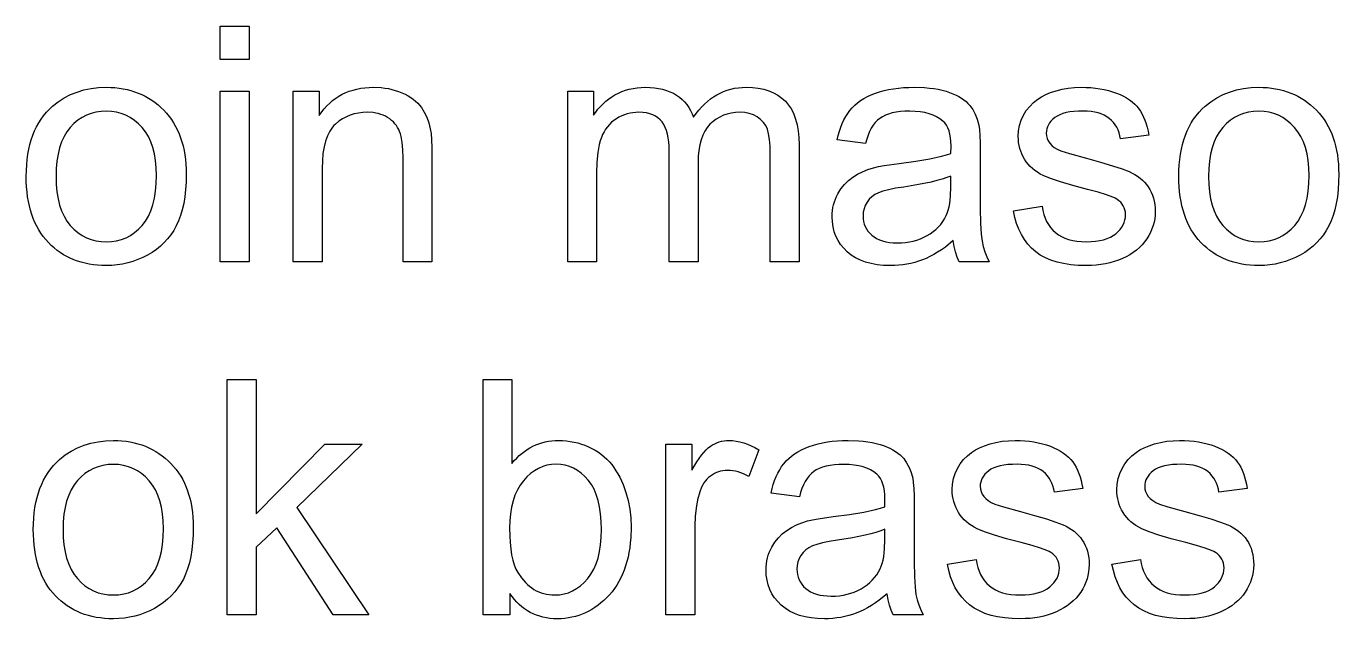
# Model space of a CAD drawing. Extents: x 0.6 to 44.2, y 0 to 23.3.
# Drawn here: x 15.14 to 17.368, y 17.469 to 18.476 of the extents above; entities that cross this region are included whole.
import ezdxf

# ---------------------------------------------------------------- set-up
doc = ezdxf.new("R2010")
doc.units = 0
doc.layers.add('CUTOUTS', color=1, linetype='CONTINUOUS')

msp = doc.modelspace()

# ---------------------------------------------------------------- linework, layer by layer
at = {"layer": 'CUTOUTS'}
for points in [[(15.4689, 18.4195), (15.4689, 18.476), (15.518, 18.476), (15.518, 18.4195)], [(15.1396, 18.2209), (15.1398, 18.2308), (15.1403, 18.2404), (15.1412, 18.2496), (15.1424, 18.2585), (15.144, 18.2671), (15.1459, 18.2754), (15.1482, 18.2833), (15.1508, 18.291), (15.1537, 18.2983), (15.1571, 18.3052), (15.1607, 18.3119), (15.1648, 18.3182), (15.1691, 18.3241), (15.1739, 18.3298), (15.1789, 18.3351), (15.1843, 18.3401), (15.1939, 18.3477), (15.2041, 18.3542), (15.2147, 18.3598), (15.2258, 18.3643), (15.2375, 18.3678), (15.2496, 18.3703), (15.2623, 18.3718), (15.2755, 18.3723), (15.2829, 18.3722), (15.2901, 18.3717), (15.2971, 18.371), (15.304, 18.3699), (15.3107, 18.3685), (15.3172, 18.3668), (15.3236, 18.3648), (15.3298, 18.3626), (15.3358, 18.36), (15.3416, 18.357), (15.3473, 18.3538), (15.3528, 18.3503), (15.3582, 18.3465), (15.3633, 18.3424), (15.3683, 18.3379), (15.3732, 18.3332), (15.3777, 18.3282), (15.382, 18.3229), (15.386, 18.3175), (15.3897, 18.3117), (15.3932, 18.3058), (15.3963, 18.2996), (15.3991, 18.2932), (15.4016, 18.2866), (15.4038, 18.2797), (15.4057, 18.2726), (15.4074, 18.2652), (15.4087, 18.2577), (15.4097, 18.2498), (15.4105, 18.2418), (15.4109, 18.2335), (15.4111, 18.225), (15.4108, 18.2114), (15.41, 18.1985), (15.4087, 18.1864), (15.4069, 18.175), (15.4045, 18.1644), (15.4016, 18.1545), (15.3982, 18.1454), (15.3943, 18.137), (15.3899, 18.1292), (15.385, 18.1219), (15.3796, 18.115), (15.3737, 18.1085), (15.3674, 18.1025), (15.3605, 18.097), (15.3532, 18.0919), (15.3455, 18.0872), (15.3374, 18.0831), (15.3291, 18.0795), (15.3206, 18.0764), (15.3119, 18.0739), (15.3031, 18.072), (15.2941, 18.0706), (15.2849, 18.0698), (15.2755, 18.0695), (15.268, 18.0696), (15.2606, 18.0701), (15.2535, 18.0708), (15.2465, 18.0719), (15.2397, 18.0733), (15.2331, 18.075), (15.2267, 18.0769), (15.2205, 18.0792), (15.2144, 18.0818), (15.2085, 18.0847), (15.2028, 18.0879), (15.1973, 18.0914), (15.192, 18.0952), (15.1869, 18.0994), (15.1819, 18.1038), (15.1771, 18.1085), (15.1726, 18.1135), (15.1683, 18.1188), (15.1644, 18.1243), (15.1607, 18.1302), (15.1573, 18.1362), (15.1542, 18.1426), (15.1515, 18.1492), (15.149, 18.1561), (15.1468, 18.1633), (15.1449, 18.1707), (15.1433, 18.1784), (15.1419, 18.1864), (15.1409, 18.1946), (15.1402, 18.2031), (15.1397, 18.2119)], [(15.4689, 18.076), (15.4689, 18.3658), (15.518, 18.3658), (15.518, 18.076)], [(15.5928, 18.076), (15.5928, 18.3658), (15.637, 18.3658), (15.637, 18.3246), (15.6411, 18.3304), (15.6454, 18.3358), (15.65, 18.3408), (15.6547, 18.3455), (15.6597, 18.3498), (15.6649, 18.3537), (15.6704, 18.3572), (15.676, 18.3604), (15.6819, 18.3632), (15.688, 18.3656), (15.6943, 18.3677), (15.7008, 18.3694), (15.7076, 18.3707), (15.7146, 18.3716), (15.7218, 18.3722), (15.7292, 18.3723), (15.7421, 18.3718), (15.7483, 18.371), (15.7544, 18.37), (15.7603, 18.3687), (15.7661, 18.367), (15.7718, 18.3651), (15.7774, 18.3629), (15.7827, 18.3605), (15.7877, 18.3579), (15.7923, 18.355), (15.7966, 18.352), (15.8005, 18.3489), (15.8041, 18.3455), (15.8074, 18.342), (15.8103, 18.3382), (15.8153, 18.3302), (15.8195, 18.3215), (15.8229, 18.3121), (15.8255, 18.3019), (15.8267, 18.2938), (15.8276, 18.2832), (15.8281, 18.27), (15.8283, 18.2542), (15.8283, 18.076), (15.7792, 18.076), (15.7792, 18.2523), (15.7788, 18.2663), (15.7777, 18.2785), (15.7759, 18.2888), (15.7748, 18.2932), (15.7734, 18.2972), (15.7719, 18.3008), (15.77, 18.3042), (15.7679, 18.3075), (15.7655, 18.3105), (15.7628, 18.3134), (15.7598, 18.3161), (15.7566, 18.3186), (15.7531, 18.3209), (15.7494, 18.323), (15.7455, 18.3248), (15.7414, 18.3263), (15.7372, 18.3276), (15.7329, 18.3285), (15.7284, 18.3292), (15.7189, 18.3298), (15.7111, 18.3295), (15.7037, 18.3285), (15.6965, 18.327), (15.6896, 18.3248), (15.683, 18.322), (15.6766, 18.3186), (15.6705, 18.3145), (15.6647, 18.3099), (15.6619, 18.3072), (15.6594, 18.3043), (15.657, 18.3011), (15.6547, 18.2977), (15.6508, 18.2899), (15.6476, 18.281), (15.6451, 18.271), (15.6433, 18.2599), (15.6423, 18.2476), (15.6419, 18.2343), (15.6419, 18.076)], [(16.0588, 18.076), (16.0588, 18.3658), (16.1028, 18.3658), (16.1028, 18.3251), (16.1063, 18.3303), (16.1101, 18.3353), (16.1143, 18.3399), (16.1187, 18.3443), (16.1233, 18.3485), (16.1283, 18.3524), (16.1335, 18.356), (16.139, 18.3594), (16.1448, 18.3624), (16.1508, 18.3651), (16.1569, 18.3673), (16.1633, 18.3691), (16.1698, 18.3705), (16.1765, 18.3715), (16.1835, 18.3721), (16.1906, 18.3723), (16.1985, 18.3721), (16.206, 18.3715), (16.2131, 18.3705), (16.2199, 18.369), (16.2263, 18.3671), (16.2324, 18.3648), (16.2381, 18.3621), (16.2434, 18.359), (16.2484, 18.3555), (16.253, 18.3516), (16.2572, 18.3474), (16.261, 18.3429), (16.2644, 18.3381), (16.2675, 18.3329), (16.2702, 18.3274), (16.2725, 18.3216), (16.2768, 18.3277), (16.2814, 18.3335), (16.2861, 18.3388), (16.291, 18.3438), (16.296, 18.3484), (16.3012, 18.3525), (16.3065, 18.3563), (16.312, 18.3597), (16.3177, 18.3626), (16.3235, 18.3652), (16.3295, 18.3674), (16.3357, 18.3692), (16.342, 18.3706), (16.3485, 18.3716), (16.3552, 18.3721), (16.362, 18.3723), (16.3724, 18.372), (16.3823, 18.3709), (16.3915, 18.369), (16.4001, 18.3664), (16.4081, 18.363), (16.4154, 18.3589), (16.4222, 18.3541), (16.4283, 18.3485), (16.4337, 18.3421), (16.4384, 18.3349), (16.4424, 18.3269), (16.4457, 18.3181), (16.4482, 18.3086), (16.45, 18.2982), (16.4511, 18.2869), (16.4515, 18.2749), (16.4515, 18.076), (16.4026, 18.076), (16.4026, 18.2586), (16.4023, 18.2723), (16.4014, 18.2839), (16.3999, 18.2935), (16.3978, 18.301), (16.395, 18.3072), (16.3911, 18.3127), (16.3863, 18.3176), (16.3805, 18.3219), (16.374, 18.3253), (16.3669, 18.3278), (16.3592, 18.3293), (16.3511, 18.3298), (16.3436, 18.3295), (16.3364, 18.3285), (16.3296, 18.3269), (16.3231, 18.3247), (16.3169, 18.3218), (16.311, 18.3183), (16.3055, 18.3142), (16.3003, 18.3095), (16.2956, 18.304), (16.2915, 18.2978), (16.288, 18.2908), (16.2852, 18.283), (16.2829, 18.2745), (16.2814, 18.2652), (16.2804, 18.2552), (16.2801, 18.2444), (16.2801, 18.076), (16.231, 18.076), (16.231, 18.2643), (16.2308, 18.2722), (16.2302, 18.2796), (16.2293, 18.2865), (16.228, 18.2929), (16.2263, 18.2988), (16.2242, 18.3042), (16.2218, 18.3091), (16.219, 18.3134), (16.2158, 18.3172), (16.212, 18.3206), (16.2078, 18.3234), (16.2032, 18.3257), (16.198, 18.3275), (16.1924, 18.3288), (16.1863, 18.3295), (16.1797, 18.3298), (16.1746, 18.3296), (16.1695, 18.3291), (16.1646, 18.3282), (16.1597, 18.327), (16.155, 18.3255), (16.1504, 18.3236), (16.1458, 18.3214), (16.1414, 18.3189), (16.1371, 18.316), (16.1332, 18.3128), (16.1295, 18.3093), (16.1262, 18.3054), (16.1231, 18.3013), (16.1204, 18.2968), (16.118, 18.292), (16.1159, 18.2869), (16.114, 18.2814), (16.1124, 18.2753), (16.111, 18.2686), (16.1099, 18.2613), (16.1084, 18.245), (16.1079, 18.2264), (16.1079, 18.076)], [(16.7134, 18.1118), (16.6999, 18.101), (16.6932, 18.0963), (16.6866, 18.092), (16.6801, 18.0881), (16.6736, 18.0847), (16.6672, 18.0816), (16.6609, 18.079), (16.6545, 18.0768), (16.648, 18.0748), (16.6414, 18.0732), (16.6347, 18.0719), (16.6279, 18.0708), (16.6209, 18.0701), (16.6139, 18.0696), (16.6067, 18.0695), (16.5951, 18.0698), (16.5842, 18.0709), (16.574, 18.0728), (16.5645, 18.0753), (16.5557, 18.0786), (16.5475, 18.0826), (16.5401, 18.0873), (16.5333, 18.0928), (16.5273, 18.0988), (16.5221, 18.1053), (16.5177, 18.1121), (16.5141, 18.1194), (16.5113, 18.127), (16.5093, 18.1351), (16.5081, 18.1436), (16.5077, 18.1524), (16.5078, 18.1577), (16.5083, 18.1628), (16.509, 18.1679), (16.5101, 18.1728), (16.5115, 18.1776), (16.5131, 18.1823), (16.5151, 18.1868), (16.5174, 18.1913), (16.5226, 18.1997), (16.5285, 18.2072), (16.5353, 18.2138), (16.5427, 18.2195), (16.5508, 18.2245), (16.5594, 18.2289), (16.5685, 18.2326), (16.5781, 18.2356), (16.5862, 18.2375), (16.5962, 18.2394), (16.6217, 18.243), (16.6495, 18.2467), (16.6734, 18.2508), (16.6933, 18.2552), (16.7018, 18.2575), (16.7093, 18.2599), (16.7096, 18.2728), (16.7094, 18.28), (16.7087, 18.2867), (16.7076, 18.2928), (16.7061, 18.2983), (16.7041, 18.3033), (16.7018, 18.3078), (16.6989, 18.3117), (16.6957, 18.315), (16.6907, 18.3189), (16.6851, 18.3223), (16.679, 18.3252), (16.6723, 18.3275), (16.665, 18.3293), (16.6571, 18.3306), (16.6487, 18.3314), (16.6397, 18.3317), (16.6313, 18.3315), (16.6235, 18.3309), (16.6163, 18.33), (16.6096, 18.3287), (16.6035, 18.3269), (16.598, 18.3249), (16.593, 18.3224), (16.5886, 18.3195), (16.5846, 18.3162), (16.5809, 18.3123), (16.5774, 18.3078), (16.5742, 18.3027), (16.5713, 18.2971), (16.5686, 18.2908), (16.5663, 18.284), (16.5641, 18.2766), (16.5161, 18.2831), (16.5179, 18.2906), (16.5199, 18.2978), (16.5222, 18.3046), (16.5248, 18.311), (16.5276, 18.317), (16.5307, 18.3227), (16.5341, 18.328), (16.5377, 18.3329), (16.5416, 18.3375), (16.546, 18.3419), (16.5508, 18.3459), (16.556, 18.3497), (16.5617, 18.3532), (16.5677, 18.3564), (16.5742, 18.3594), (16.5811, 18.3621), (16.5883, 18.3645), (16.5958, 18.3666), (16.6036, 18.3683), (16.6117, 18.3698), (16.6201, 18.3709), (16.6287, 18.3717), (16.6376, 18.3722), (16.6468, 18.3723), (16.6645, 18.3718), (16.6727, 18.3711), (16.6805, 18.3702), (16.6878, 18.3689), (16.6947, 18.3674), (16.7011, 18.3657), (16.7071, 18.3636), (16.718, 18.359), (16.7228, 18.3564), (16.7272, 18.3538), (16.7313, 18.3509), (16.735, 18.348), (16.7383, 18.3449), (16.7412, 18.3416), (16.7463, 18.3346), (16.7505, 18.3267), (16.7539, 18.3179), (16.7565, 18.3082), (16.7576, 18.3007), (16.7583, 18.2906), (16.7588, 18.278), (16.759, 18.2629), (16.759, 18.1974), (16.7592, 18.1663), (16.7597, 18.1415), (16.7607, 18.123), (16.7621, 18.1108), (16.7641, 18.1018), (16.7668, 18.093), (16.7703, 18.0844), (16.7745, 18.076), (16.7232, 18.076), (16.7197, 18.084), (16.7169, 18.0926), (16.7148, 18.1019)], [(16.8154, 18.1625), (16.864, 18.1702), (16.8653, 18.1631), (16.867, 18.1564), (16.8691, 18.1502), (16.8718, 18.1444), (16.8748, 18.139), (16.8784, 18.134), (16.8824, 18.1295), (16.8868, 18.1254), (16.8917, 18.1218), (16.8971, 18.1186), (16.9029, 18.1159), (16.9092, 18.1137), (16.916, 18.112), (16.9232, 18.1108), (16.9309, 18.1101), (16.939, 18.1099), (16.9472, 18.1101), (16.9549, 18.1107), (16.962, 18.1118), (16.9685, 18.1133), (16.9745, 18.1152), (16.98, 18.1176), (16.9849, 18.1204), (16.9893, 18.1236), (16.9931, 18.1272), (16.9964, 18.1308), (16.9992, 18.1346), (17.0015, 18.1386), (17.0033, 18.1427), (17.0046, 18.147), (17.0054, 18.1514), (17.0056, 18.156), (17.0054, 18.16), (17.0047, 18.1639), (17.0036, 18.1675), (17.002, 18.1708), (17, 18.174), (16.9975, 18.1769), (16.9945, 18.1797), (16.9912, 18.1822), (16.9882, 18.1839), (16.9842, 18.1857), (16.9736, 18.1896), (16.9591, 18.194), (16.941, 18.1988), (16.916, 18.2054), (16.8952, 18.2115), (16.8786, 18.2172), (16.8661, 18.2224), (16.861, 18.225), (16.8563, 18.2279), (16.8518, 18.231), (16.8477, 18.2343), (16.8439, 18.2378), (16.8404, 18.2416), (16.8373, 18.2457), (16.8344, 18.25), (16.8319, 18.2544), (16.8297, 18.259), (16.8278, 18.2637), (16.8263, 18.2685), (16.8251, 18.2734), (16.8243, 18.2784), (16.8238, 18.2836), (16.8236, 18.2889), (16.8242, 18.2984), (16.8258, 18.3075), (16.8286, 18.3163), (16.8325, 18.3247), (16.8373, 18.3326), (16.843, 18.3398), (16.8494, 18.3463), (16.8566, 18.3522), (16.8629, 18.3562), (16.8702, 18.36), (16.8785, 18.3634), (16.8879, 18.3665), (16.898, 18.369), (16.9084, 18.3709), (16.9192, 18.372), (16.9303, 18.3723), (16.9387, 18.3722), (16.9468, 18.3717), (16.9547, 18.371), (16.9623, 18.3699), (16.9697, 18.3685), (16.9768, 18.3668), (16.9836, 18.3648), (16.9902, 18.3625), (16.9964, 18.36), (17.0023, 18.3572), (17.0076, 18.3542), (17.0126, 18.351), (17.0172, 18.3475), (17.0213, 18.3439), (17.025, 18.34), (17.0283, 18.3359), (17.0312, 18.3315), (17.0339, 18.3268), (17.0364, 18.3217), (17.0386, 18.3163), (17.0406, 18.3105), (17.0424, 18.3044), (17.0439, 18.2979), (17.0452, 18.291), (16.9972, 18.2845), (16.9962, 18.2899), (16.9947, 18.2951), (16.993, 18.2999), (16.9908, 18.3044), (16.9882, 18.3086), (16.9853, 18.3125), (16.9819, 18.3161), (16.9782, 18.3194), (16.9741, 18.3224), (16.9695, 18.3249), (16.9646, 18.3271), (16.9593, 18.3288), (16.9535, 18.3302), (16.9474, 18.3312), (16.9408, 18.3318), (16.9339, 18.332), (16.9257, 18.3318), (16.9182, 18.3313), (16.9112, 18.3304), (16.9049, 18.3292), (16.8991, 18.3276), (16.894, 18.3257), (16.8895, 18.3234), (16.8856, 18.3208), (16.8822, 18.3179), (16.8792, 18.3149), (16.8768, 18.3118), (16.8747, 18.3086), (16.8731, 18.3053), (16.872, 18.3018), (16.8713, 18.2983), (16.8711, 18.2946), (16.8715, 18.2899), (16.8726, 18.2855), (16.8745, 18.2813), (16.8771, 18.2774), (16.8805, 18.2736), (16.8848, 18.2702), (16.8899, 18.2671), (16.8959, 18.2643), (16.9105, 18.2598), (16.9393, 18.2517), (16.9634, 18.2451), (16.9836, 18.2391), (16.9998, 18.2337), (17.012, 18.229), (17.017, 18.2266), (17.0218, 18.224), (17.0262, 18.2212), (17.0304, 18.2181), (17.0343, 18.2147), (17.0379, 18.2111), (17.0413, 18.2073), (17.0444, 18.2032), (17.0471, 18.1988), (17.0495, 18.1942), (17.0515, 18.1893), (17.0532, 18.1842), (17.0544, 18.1788), (17.0554, 18.1732), (17.0559, 18.1673), (17.0561, 18.1612), (17.0559, 18.1551), (17.0552, 18.1491), (17.0541, 18.1431), (17.0525, 18.1373), (17.0505, 18.1316), (17.048, 18.1259), (17.0451, 18.1204), (17.0418, 18.1149), (17.038, 18.1096), (17.0338, 18.1047), (17.0292, 18.1), (17.0243, 18.0957), (17.0189, 18.0916), (17.0132, 18.0879), (17.007, 18.0845), (17.0004, 18.0813), (16.9936, 18.0786), (16.9865, 18.0762), (16.9792, 18.0741), (16.9717, 18.0724), (16.9639, 18.0711), (16.9559, 18.0702), (16.9477, 18.0697), (16.9393, 18.0695), (16.9256, 18.0698), (16.9128, 18.0709), (16.9007, 18.0728), (16.8896, 18.0753), (16.8792, 18.0786), (16.8697, 18.0827), (16.8611, 18.0874), (16.8532, 18.0929), (16.8462, 18.0992), (16.8398, 18.1061), (16.834, 18.1137), (16.829, 18.1221), (16.8246, 18.1311), (16.8209, 18.1409), (16.8178, 18.1513)], [(17.0962, 18.2209), (17.0964, 18.2308), (17.0969, 18.2404), (17.0978, 18.2496), (17.099, 18.2585), (17.1006, 18.2671), (17.1025, 18.2754), (17.1048, 18.2833), (17.1074, 18.291), (17.1104, 18.2983), (17.1137, 18.3052), (17.1174, 18.3119), (17.1214, 18.3182), (17.1257, 18.3241), (17.1305, 18.3298), (17.1355, 18.3351), (17.141, 18.3401), (17.1506, 18.3477), (17.1607, 18.3542), (17.1713, 18.3598), (17.1824, 18.3643), (17.1941, 18.3678), (17.2062, 18.3703), (17.2189, 18.3718), (17.2321, 18.3723), (17.2395, 18.3722), (17.2467, 18.3717), (17.2537, 18.371), (17.2606, 18.3699), (17.2673, 18.3685), (17.2738, 18.3668), (17.2802, 18.3648), (17.2864, 18.3626), (17.2924, 18.36), (17.2983, 18.357), (17.3039, 18.3538), (17.3094, 18.3503), (17.3148, 18.3465), (17.3199, 18.3424), (17.3249, 18.3379), (17.3298, 18.3332), (17.3344, 18.3282), (17.3387, 18.3229), (17.3427, 18.3175), (17.3464, 18.3117), (17.3498, 18.3058), (17.3529, 18.2996), (17.3557, 18.2932), (17.3582, 18.2866), (17.3604, 18.2797), (17.3624, 18.2726), (17.364, 18.2652), (17.3653, 18.2577), (17.3664, 18.2498), (17.3671, 18.2418), (17.3675, 18.2335), (17.3677, 18.225), (17.3674, 18.2114), (17.3666, 18.1985), (17.3653, 18.1864), (17.3635, 18.175), (17.3611, 18.1644), (17.3583, 18.1545), (17.3548, 18.1454), (17.3509, 18.137), (17.3465, 18.1292), (17.3416, 18.1219), (17.3362, 18.115), (17.3303, 18.1085), (17.324, 18.1025), (17.3171, 18.097), (17.3099, 18.0919), (17.3021, 18.0872), (17.294, 18.0831), (17.2857, 18.0795), (17.2772, 18.0764), (17.2685, 18.0739), (17.2597, 18.072), (17.2507, 18.0706), (17.2415, 18.0698), (17.2321, 18.0695), (17.2246, 18.0696), (17.2172, 18.0701), (17.2101, 18.0708), (17.2031, 18.0719), (17.1963, 18.0733), (17.1897, 18.075), (17.1833, 18.0769), (17.1771, 18.0792), (17.171, 18.0818), (17.1651, 18.0847), (17.1595, 18.0879), (17.1539, 18.0914), (17.1486, 18.0952), (17.1435, 18.0994), (17.1385, 18.1038), (17.1337, 18.1085), (17.1292, 18.1135), (17.1249, 18.1188), (17.121, 18.1243), (17.1173, 18.1302), (17.1139, 18.1362), (17.1109, 18.1426), (17.1081, 18.1492), (17.1056, 18.1561), (17.1034, 18.1633), (17.1015, 18.1707), (17.0999, 18.1784), (17.0986, 18.1864), (17.0975, 18.1946), (17.0968, 18.2031), (17.0964, 18.2119)], [(15.1901, 18.2209), (15.1904, 18.2074), (15.1916, 18.1948), (15.1935, 18.1831), (15.1961, 18.1722), (15.1996, 18.1623), (15.2037, 18.1531), (15.2087, 18.1449), (15.2144, 18.1376), (15.2206, 18.1311), (15.2273, 18.1254), (15.2343, 18.1207), (15.2418, 18.1168), (15.2496, 18.1138), (15.2578, 18.1116), (15.2665, 18.1103), (15.2755, 18.1099), (15.2844, 18.1103), (15.293, 18.1116), (15.3012, 18.1138), (15.309, 18.1168), (15.3164, 18.1207), (15.3234, 18.1255), (15.3301, 18.1312), (15.3363, 18.1377), (15.342, 18.1451), (15.3469, 18.1534), (15.3511, 18.1627), (15.3545, 18.1728), (15.3572, 18.1839), (15.3591, 18.1959), (15.3602, 18.2087), (15.3606, 18.2225), (15.3602, 18.2356), (15.3591, 18.2478), (15.3572, 18.2592), (15.3545, 18.2698), (15.3511, 18.2796), (15.3469, 18.2885), (15.3419, 18.2967), (15.3362, 18.304), (15.3299, 18.3105), (15.3232, 18.3161), (15.3162, 18.3209), (15.3088, 18.3248), (15.301, 18.3278), (15.2929, 18.33), (15.2844, 18.3313), (15.2755, 18.3317), (15.2665, 18.3313), (15.2578, 18.33), (15.2496, 18.3278), (15.2418, 18.3248), (15.2343, 18.3209), (15.2273, 18.3162), (15.2206, 18.3106), (15.2144, 18.3041), (15.2087, 18.2968), (15.2037, 18.2886), (15.1996, 18.2795), (15.1961, 18.2695), (15.1935, 18.2587), (15.1916, 18.247), (15.1904, 18.2344)], [(17.1467, 18.2209), (17.1471, 18.2074), (17.1482, 18.1948), (17.1501, 18.1831), (17.1528, 18.1722), (17.1562, 18.1623), (17.1603, 18.1531), (17.1653, 18.1449), (17.171, 18.1376), (17.1772, 18.1311), (17.1839, 18.1254), (17.1909, 18.1207), (17.1984, 18.1168), (17.2062, 18.1138), (17.2145, 18.1116), (17.2231, 18.1103), (17.2321, 18.1099), (17.241, 18.1103), (17.2496, 18.1116), (17.2578, 18.1138), (17.2656, 18.1168), (17.273, 18.1207), (17.28, 18.1255), (17.2867, 18.1312), (17.2929, 18.1377), (17.2986, 18.1451), (17.3036, 18.1534), (17.3077, 18.1627), (17.3111, 18.1728), (17.3138, 18.1839), (17.3157, 18.1959), (17.3168, 18.2087), (17.3172, 18.2225), (17.3168, 18.2356), (17.3157, 18.2478), (17.3138, 18.2592), (17.3111, 18.2698), (17.3077, 18.2796), (17.3035, 18.2885), (17.2985, 18.2967), (17.2928, 18.304), (17.2865, 18.3105), (17.2798, 18.3161), (17.2728, 18.3209), (17.2654, 18.3248), (17.2576, 18.3278), (17.2495, 18.33), (17.241, 18.3313), (17.2321, 18.3317), (17.2231, 18.3313), (17.2145, 18.33), (17.2062, 18.3278), (17.1984, 18.3248), (17.1909, 18.3209), (17.1839, 18.3162), (17.1772, 18.3106), (17.171, 18.3041), (17.1653, 18.2968), (17.1603, 18.2886), (17.1562, 18.2795), (17.1528, 18.2695), (17.1501, 18.2587), (17.1482, 18.247), (17.1471, 18.2344)], [(16.7093, 18.2215), (16.7022, 18.2188), (16.6943, 18.2162), (16.6855, 18.2137), (16.6759, 18.2114), (16.6542, 18.2069), (16.6291, 18.2029), (16.6151, 18.2007), (16.6032, 18.1983), (16.5936, 18.1957), (16.5862, 18.1931), (16.5803, 18.19), (16.5751, 18.1864), (16.5706, 18.1821), (16.5669, 18.1771), (16.5639, 18.1717), (16.5618, 18.166), (16.5605, 18.1601), (16.5601, 18.1538), (16.5603, 18.149), (16.561, 18.1444), (16.5621, 18.14), (16.5638, 18.1358), (16.5659, 18.1318), (16.5684, 18.128), (16.5714, 18.1244), (16.5749, 18.121), (16.5789, 18.118), (16.5832, 18.1153), (16.588, 18.1131), (16.5932, 18.1112), (16.5989, 18.1098), (16.605, 18.1088), (16.6115, 18.1082), (16.6184, 18.108), (16.6254, 18.1081), (16.6322, 18.1087), (16.6388, 18.1097), (16.6453, 18.1111), (16.6515, 18.1128), (16.6575, 18.1149), (16.6633, 18.1175), (16.6689, 18.1204), (16.6743, 18.1236), (16.6792, 18.1271), (16.6838, 18.131), (16.6881, 18.1351), (16.692, 18.1395), (16.6955, 18.1441), (16.6986, 18.1491), (16.7014, 18.1543), (16.7032, 18.1587), (16.7049, 18.1636), (16.7062, 18.169), (16.7073, 18.1749), (16.7082, 18.1813), (16.7088, 18.1882), (16.7093, 18.2034)], [(15.4809, 17.476), (15.4809, 17.876), (15.53, 17.876), (15.53, 17.6479), (15.6463, 17.7658), (15.7099, 17.7658), (15.5991, 17.6583), (15.721, 17.476), (15.6605, 17.476), (15.5647, 17.6242), (15.53, 17.5909), (15.53, 17.476)], [(15.9606, 17.476), (15.915, 17.476), (15.915, 17.876), (15.9641, 17.876), (15.9641, 17.7333), (15.9681, 17.7381), (15.9722, 17.7425), (15.9764, 17.7466), (15.9808, 17.7504), (15.9853, 17.7539), (15.9899, 17.7571), (15.9947, 17.76), (15.9996, 17.7626), (16.0046, 17.7649), (16.0097, 17.7669), (16.015, 17.7685), (16.0205, 17.7699), (16.026, 17.771), (16.0317, 17.7717), (16.0376, 17.7722), (16.0435, 17.7723), (16.0502, 17.7722), (16.0567, 17.7717), (16.0632, 17.7708), (16.0696, 17.7696), (16.0759, 17.7681), (16.082, 17.7663), (16.0881, 17.7641), (16.0942, 17.7616), (16.1, 17.7587), (16.1056, 17.7556), (16.1109, 17.7523), (16.1159, 17.7486), (16.1207, 17.7447), (16.1252, 17.7405), (16.1295, 17.736), (16.1335, 17.7313), (16.1372, 17.7263), (16.1407, 17.721), (16.1441, 17.7155), (16.1472, 17.7098), (16.1528, 17.6975), (16.1576, 17.6842), (16.1614, 17.6702), (16.1641, 17.6557), (16.1658, 17.6407), (16.1663, 17.6253), (16.1658, 17.6072), (16.165, 17.5985), (16.164, 17.5901), (16.1627, 17.582), (16.1612, 17.5742), (16.1593, 17.5666), (16.1571, 17.5592), (16.1547, 17.5522), (16.1519, 17.5454), (16.1489, 17.5388), (16.1456, 17.5326), (16.142, 17.5266), (16.1381, 17.5208), (16.134, 17.5153), (16.1295, 17.5101), (16.1248, 17.5052), (16.1201, 17.5006), (16.1152, 17.4963), (16.1102, 17.4923), (16.105, 17.4887), (16.0998, 17.4854), (16.0944, 17.4823), (16.089, 17.4796), (16.0834, 17.4773), (16.0777, 17.4752), (16.0719, 17.4734), (16.066, 17.472), (16.0599, 17.4709), (16.0538, 17.4701), (16.0475, 17.4696), (16.0411, 17.4695), (16.0348, 17.4696), (16.0286, 17.4701), (16.0226, 17.471), (16.0168, 17.4722), (16.0112, 17.4737), (16.0057, 17.4755), (16.0004, 17.4777), (15.9953, 17.4802), (15.9904, 17.483), (15.9856, 17.4862), (15.981, 17.4897), (15.9766, 17.4936), (15.9723, 17.4978), (15.9682, 17.5023), (15.9643, 17.5071), (15.9606, 17.5123)], [(15.1516, 17.6209), (15.1518, 17.6308), (15.1523, 17.6404), (15.1532, 17.6496), (15.1544, 17.6585), (15.156, 17.6671), (15.1579, 17.6754), (15.1602, 17.6833), (15.1628, 17.691), (15.1658, 17.6983), (15.1691, 17.7052), (15.1727, 17.7119), (15.1768, 17.7182), (15.1811, 17.7241), (15.1859, 17.7298), (15.1909, 17.7351), (15.1963, 17.7401), (15.2059, 17.7477), (15.2161, 17.7542), (15.2267, 17.7598), (15.2378, 17.7643), (15.2495, 17.7678), (15.2616, 17.7703), (15.2743, 17.7718), (15.2875, 17.7723), (15.2949, 17.7722), (15.3021, 17.7717), (15.3091, 17.771), (15.316, 17.7699), (15.3227, 17.7685), (15.3292, 17.7668), (15.3356, 17.7648), (15.3418, 17.7626), (15.3478, 17.76), (15.3536, 17.757), (15.3593, 17.7538), (15.3648, 17.7503), (15.3702, 17.7465), (15.3753, 17.7424), (15.3803, 17.7379), (15.3852, 17.7332), (15.3898, 17.7282), (15.394, 17.7229), (15.398, 17.7175), (15.4018, 17.7117), (15.4052, 17.7058), (15.4083, 17.6996), (15.4111, 17.6932), (15.4136, 17.6866), (15.4158, 17.6797), (15.4178, 17.6726), (15.4194, 17.6652), (15.4207, 17.6577), (15.4218, 17.6498), (15.4225, 17.6418), (15.4229, 17.6335), (15.4231, 17.625), (15.4228, 17.6114), (15.422, 17.5985), (15.4207, 17.5864), (15.4189, 17.575), (15.4165, 17.5644), (15.4136, 17.5545), (15.4102, 17.5454), (15.4063, 17.537), (15.4019, 17.5292), (15.397, 17.5219), (15.3916, 17.515), (15.3857, 17.5085), (15.3794, 17.5025), (15.3725, 17.497), (15.3652, 17.4919), (15.3575, 17.4872), (15.3494, 17.4831), (15.3411, 17.4795), (15.3326, 17.4764), (15.3239, 17.4739), (15.3151, 17.472), (15.3061, 17.4706), (15.2969, 17.4698), (15.2875, 17.4695), (15.28, 17.4696), (15.2726, 17.4701), (15.2655, 17.4708), (15.2585, 17.4719), (15.2517, 17.4733), (15.2451, 17.475), (15.2387, 17.4769), (15.2325, 17.4792), (15.2264, 17.4818), (15.2205, 17.4847), (15.2148, 17.4879), (15.2093, 17.4914), (15.204, 17.4952), (15.1989, 17.4994), (15.1939, 17.5038), (15.1891, 17.5085), (15.1846, 17.5135), (15.1803, 17.5188), (15.1764, 17.5243), (15.1727, 17.5302), (15.1693, 17.5362), (15.1663, 17.5426), (15.1635, 17.5492), (15.161, 17.5561), (15.1588, 17.5633), (15.1569, 17.5707), (15.1553, 17.5784), (15.1539, 17.5864), (15.1529, 17.5946), (15.1522, 17.6031), (15.1517, 17.6119)], [(16.2255, 17.476), (16.2255, 17.7658), (16.2697, 17.7658), (16.2697, 17.7219), (16.278, 17.736), (16.2821, 17.742), (16.286, 17.7474), (16.2899, 17.7522), (16.2937, 17.7563), (16.2974, 17.7597), (16.301, 17.7625), (16.3046, 17.7648), (16.3083, 17.7668), (16.3121, 17.7685), (16.316, 17.7699), (16.32, 17.771), (16.3241, 17.7717), (16.3282, 17.7722), (16.3325, 17.7723), (16.3387, 17.7721), (16.345, 17.7714), (16.3512, 17.7701), (16.3575, 17.7684), (16.3639, 17.7662), (16.3702, 17.7634), (16.3766, 17.7602), (16.383, 17.7565), (16.3661, 17.711), (16.3571, 17.7156), (16.3526, 17.7174), (16.348, 17.7189), (16.3435, 17.7201), (16.339, 17.7209), (16.3345, 17.7214), (16.33, 17.7216), (16.3261, 17.7214), (16.3222, 17.721), (16.3184, 17.7202), (16.3148, 17.7192), (16.3112, 17.7178), (16.3077, 17.7161), (16.3044, 17.7142), (16.3011, 17.7119), (16.298, 17.7094), (16.2952, 17.7066), (16.2925, 17.7036), (16.2901, 17.7003), (16.288, 17.6969), (16.286, 17.6932), (16.2828, 17.685), (16.2793, 17.6716), (16.2767, 17.6576), (16.2752, 17.643), (16.2747, 17.6277), (16.2747, 17.476)], [(16.6013, 17.5118), (16.5877, 17.501), (16.5811, 17.4963), (16.5745, 17.492), (16.5679, 17.4881), (16.5615, 17.4847), (16.5551, 17.4816), (16.5487, 17.479), (16.5424, 17.4768), (16.5359, 17.4748), (16.5293, 17.4732), (16.5226, 17.4719), (16.5157, 17.4708), (16.5088, 17.4701), (16.5017, 17.4696), (16.4946, 17.4695), (16.483, 17.4698), (16.4721, 17.4709), (16.4619, 17.4728), (16.4523, 17.4753), (16.4435, 17.4786), (16.4354, 17.4826), (16.4279, 17.4873), (16.4212, 17.4928), (16.4152, 17.4988), (16.41, 17.5053), (16.4055, 17.5121), (16.4019, 17.5194), (16.3991, 17.527), (16.3971, 17.5351), (16.3959, 17.5436), (16.3955, 17.5524), (16.3957, 17.5577), (16.3961, 17.5628), (16.3969, 17.5679), (16.3979, 17.5728), (16.3993, 17.5776), (16.401, 17.5823), (16.4029, 17.5868), (16.4052, 17.5913), (16.4104, 17.5997), (16.4164, 17.6072), (16.4231, 17.6138), (16.4306, 17.6195), (16.4387, 17.6245), (16.4473, 17.6289), (16.4563, 17.6326), (16.4659, 17.6356), (16.4741, 17.6375), (16.4841, 17.6394), (16.5096, 17.643), (16.5374, 17.6467), (16.5612, 17.6508), (16.5812, 17.6552), (16.5896, 17.6575), (16.5972, 17.6599), (16.5974, 17.6728), (16.5972, 17.68), (16.5966, 17.6867), (16.5955, 17.6928), (16.594, 17.6983), (16.592, 17.7033), (16.5896, 17.7078), (16.5868, 17.7117), (16.5835, 17.715), (16.5785, 17.7189), (16.573, 17.7223), (16.5668, 17.7252), (16.5601, 17.7275), (16.5528, 17.7293), (16.545, 17.7306), (16.5366, 17.7314), (16.5276, 17.7317), (16.5192, 17.7315), (16.5114, 17.7309), (16.5041, 17.73), (16.4975, 17.7287), (16.4914, 17.7269), (16.4858, 17.7249), (16.4808, 17.7224), (16.4764, 17.7195), (16.4724, 17.7162), (16.4687, 17.7123), (16.4653, 17.7078), (16.4621, 17.7027), (16.4591, 17.6971), (16.4565, 17.6908), (16.4541, 17.684), (16.452, 17.6766), (16.404, 17.6831), (16.4058, 17.6906), (16.4078, 17.6978), (16.4101, 17.7046), (16.4126, 17.711), (16.4155, 17.717), (16.4186, 17.7227), (16.4219, 17.728), (16.4255, 17.7329), (16.4295, 17.7375), (16.4339, 17.7419), (16.4387, 17.7459), (16.4439, 17.7497), (16.4495, 17.7532), (16.4556, 17.7564), (16.462, 17.7594), (16.4689, 17.7621), (16.4762, 17.7645), (16.4837, 17.7666), (16.4915, 17.7683), (16.4996, 17.7698), (16.5079, 17.7709), (16.5166, 17.7717), (16.5255, 17.7722), (16.5347, 17.7723), (16.5524, 17.7718), (16.5606, 17.7711), (16.5683, 17.7702), (16.5756, 17.7689), (16.5825, 17.7674), (16.589, 17.7657), (16.595, 17.7636), (16.6058, 17.759), (16.6106, 17.7564), (16.6151, 17.7538), (16.6192, 17.7509), (16.6229, 17.748), (16.6262, 17.7449), (16.6291, 17.7416), (16.6341, 17.7346), (16.6384, 17.7267), (16.6418, 17.7179), (16.6444, 17.7082), (16.6454, 17.7007), (16.6462, 17.6906), (16.6467, 17.678), (16.6468, 17.6629), (16.6468, 17.5974), (16.647, 17.5663), (16.6476, 17.5415), (16.6486, 17.523), (16.65, 17.5108), (16.6519, 17.5018), (16.6546, 17.493), (16.6581, 17.4844), (16.6624, 17.476), (16.6111, 17.476), (16.6076, 17.484), (16.6048, 17.4926), (16.6027, 17.5019)], [(16.7033, 17.5625), (16.7519, 17.5702), (16.7531, 17.5631), (16.7548, 17.5564), (16.757, 17.5502), (16.7596, 17.5444), (16.7627, 17.539), (16.7662, 17.534), (16.7702, 17.5295), (16.7747, 17.5254), (16.7796, 17.5218), (16.7849, 17.5186), (16.7908, 17.5159), (16.7971, 17.5137), (16.8038, 17.512), (16.8111, 17.5108), (16.8187, 17.5101), (16.8269, 17.5099), (16.8351, 17.5101), (16.8427, 17.5107), (16.8498, 17.5118), (16.8564, 17.5133), (16.8624, 17.5152), (16.8678, 17.5176), (16.8727, 17.5204), (16.8771, 17.5236), (16.8809, 17.5272), (16.8843, 17.5308), (16.8871, 17.5346), (16.8894, 17.5386), (16.8912, 17.5427), (16.8925, 17.547), (16.8932, 17.5514), (16.8935, 17.556), (16.8933, 17.56), (16.8926, 17.5639), (16.8914, 17.5675), (16.8899, 17.5708), (16.8878, 17.574), (16.8853, 17.5769), (16.8824, 17.5797), (16.879, 17.5822), (16.876, 17.5839), (16.8721, 17.5857), (16.8614, 17.5896), (16.847, 17.594), (16.8288, 17.5988), (16.8039, 17.6054), (16.7831, 17.6115), (16.7664, 17.6172), (16.7539, 17.6224), (16.7489, 17.625), (16.7441, 17.6279), (16.7397, 17.631), (16.7356, 17.6343), (16.7318, 17.6378), (16.7283, 17.6416), (16.7251, 17.6457), (16.7223, 17.65), (16.7197, 17.6544), (16.7176, 17.659), (16.7157, 17.6637), (16.7142, 17.6685), (16.713, 17.6734), (16.7122, 17.6784), (16.7117, 17.6836), (16.7115, 17.6889), (16.712, 17.6984), (16.7137, 17.7075), (16.7165, 17.7163), (16.7204, 17.7247), (16.7252, 17.7326), (16.7308, 17.7398), (16.7373, 17.7463), (16.7445, 17.7522), (16.7508, 17.7562), (16.758, 17.76), (16.7664, 17.7634), (16.7757, 17.7665), (16.7858, 17.769), (16.7962, 17.7709), (16.807, 17.772), (16.8182, 17.7723), (16.8266, 17.7722), (16.8347, 17.7717), (16.8426, 17.771), (16.8502, 17.7699), (16.8576, 17.7685), (16.8647, 17.7668), (16.8715, 17.7648), (16.8781, 17.7625), (16.8843, 17.76), (16.8901, 17.7572), (16.8955, 17.7542), (16.9005, 17.751), (16.905, 17.7475), (16.9091, 17.7439), (16.9128, 17.74), (16.9161, 17.7359), (16.9191, 17.7315), (16.9218, 17.7268), (16.9243, 17.7217), (16.9265, 17.7163), (16.9285, 17.7105), (16.9302, 17.7044), (16.9318, 17.6979), (16.933, 17.691), (16.885, 17.6845), (16.884, 17.6899), (16.8826, 17.6951), (16.8808, 17.6999), (16.8786, 17.7044), (16.8761, 17.7086), (16.8731, 17.7125), (16.8698, 17.7161), (16.8661, 17.7194), (16.8619, 17.7224), (16.8574, 17.7249), (16.8525, 17.7271), (16.8471, 17.7288), (16.8414, 17.7302), (16.8352, 17.7312), (16.8287, 17.7318), (16.8217, 17.732), (16.8136, 17.7318), (16.806, 17.7313), (16.7991, 17.7304), (16.7927, 17.7292), (16.787, 17.7276), (16.7819, 17.7257), (16.7773, 17.7234), (16.7734, 17.7208), (16.77, 17.7179), (16.7671, 17.7149), (16.7646, 17.7118), (16.7626, 17.7086), (16.761, 17.7053), (16.7599, 17.7018), (16.7592, 17.6983), (16.759, 17.6946), (16.7593, 17.6899), (16.7605, 17.6855), (16.7623, 17.6813), (16.765, 17.6774), (16.7684, 17.6736), (16.7727, 17.6702), (16.7778, 17.6671), (16.7838, 17.6643), (16.7983, 17.6598), (16.8272, 17.6517), (16.8513, 17.6451), (16.8714, 17.6391), (16.8876, 17.6337), (16.8999, 17.629), (16.9049, 17.6266), (16.9096, 17.624), (16.9141, 17.6212), (16.9183, 17.6181), (16.9222, 17.6147), (16.9258, 17.6111), (16.9292, 17.6073), (16.9322, 17.6032), (16.935, 17.5988), (16.9374, 17.5942), (16.9394, 17.5893), (16.941, 17.5842), (16.9423, 17.5788), (16.9432, 17.5732), (16.9438, 17.5673), (16.944, 17.5612), (16.9437, 17.5551), (16.9431, 17.5491), (16.9419, 17.5431), (16.9404, 17.5373), (16.9384, 17.5316), (16.9359, 17.5259), (16.933, 17.5204), (16.9296, 17.5149), (16.9259, 17.5096), (16.9217, 17.5047), (16.9171, 17.5), (16.9121, 17.4957), (16.9068, 17.4916), (16.901, 17.4879), (16.8949, 17.4845), (16.8883, 17.4813), (16.8814, 17.4786), (16.8743, 17.4762), (16.867, 17.4741), (16.8595, 17.4724), (16.8518, 17.4711), (16.8438, 17.4702), (16.8356, 17.4697), (16.8272, 17.4695), (16.8135, 17.4698), (16.8006, 17.4709), (16.7886, 17.4728), (16.7774, 17.4753), (16.7671, 17.4786), (16.7576, 17.4827), (16.7489, 17.4874), (16.7411, 17.4929), (16.734, 17.4992), (16.7276, 17.5061), (16.7219, 17.5137), (16.7168, 17.5221), (16.7125, 17.5311), (16.7087, 17.5409), (16.7057, 17.5513)], [(16.9827, 17.5625), (17.0313, 17.5702), (17.0325, 17.5631), (17.0342, 17.5564), (17.0364, 17.5502), (17.039, 17.5444), (17.0421, 17.539), (17.0456, 17.534), (17.0496, 17.5295), (17.0541, 17.5254), (17.059, 17.5218), (17.0643, 17.5186), (17.0702, 17.5159), (17.0765, 17.5137), (17.0832, 17.512), (17.0905, 17.5108), (17.0981, 17.5101), (17.1063, 17.5099), (17.1145, 17.5101), (17.1221, 17.5107), (17.1292, 17.5118), (17.1358, 17.5133), (17.1418, 17.5152), (17.1472, 17.5176), (17.1521, 17.5204), (17.1565, 17.5236), (17.1603, 17.5272), (17.1637, 17.5308), (17.1665, 17.5346), (17.1688, 17.5386), (17.1706, 17.5427), (17.1719, 17.547), (17.1726, 17.5514), (17.1729, 17.556), (17.1727, 17.56), (17.172, 17.5639), (17.1708, 17.5675), (17.1693, 17.5708), (17.1672, 17.574), (17.1647, 17.5769), (17.1618, 17.5797), (17.1584, 17.5822), (17.1554, 17.5839), (17.1515, 17.5857), (17.1408, 17.5896), (17.1264, 17.594), (17.1082, 17.5988), (17.0833, 17.6054), (17.0625, 17.6115), (17.0458, 17.6172), (17.0333, 17.6224), (17.0283, 17.625), (17.0235, 17.6279), (17.0191, 17.631), (17.015, 17.6343), (17.0112, 17.6378), (17.0077, 17.6416), (17.0045, 17.6457), (17.0017, 17.65), (16.9991, 17.6544), (16.9969, 17.659), (16.9951, 17.6637), (16.9936, 17.6685), (16.9924, 17.6734), (16.9916, 17.6784), (16.9911, 17.6836), (16.9909, 17.6889), (16.9914, 17.6984), (16.9931, 17.7075), (16.9959, 17.7163), (16.9998, 17.7247), (17.0046, 17.7326), (17.0102, 17.7398), (17.0167, 17.7463), (17.0239, 17.7522), (17.0302, 17.7562), (17.0374, 17.76), (17.0458, 17.7634), (17.0551, 17.7665), (17.0652, 17.769), (17.0756, 17.7709), (17.0864, 17.772), (17.0976, 17.7723), (17.106, 17.7722), (17.1141, 17.7717), (17.122, 17.771), (17.1296, 17.7699), (17.137, 17.7685), (17.1441, 17.7668), (17.1509, 17.7648), (17.1575, 17.7625), (17.1637, 17.76), (17.1695, 17.7572), (17.1749, 17.7542), (17.1799, 17.751), (17.1844, 17.7475), (17.1885, 17.7439), (17.1922, 17.74), (17.1955, 17.7359), (17.1985, 17.7315), (17.2012, 17.7268), (17.2037, 17.7217), (17.2059, 17.7163), (17.2079, 17.7105), (17.2096, 17.7044), (17.2112, 17.6979), (17.2124, 17.691), (17.1644, 17.6845), (17.1634, 17.6899), (17.162, 17.6951), (17.1602, 17.6999), (17.158, 17.7044), (17.1555, 17.7086), (17.1525, 17.7125), (17.1492, 17.7161), (17.1455, 17.7194), (17.1413, 17.7224), (17.1368, 17.7249), (17.1319, 17.7271), (17.1265, 17.7288), (17.1208, 17.7302), (17.1146, 17.7312), (17.1081, 17.7318), (17.1011, 17.732), (17.093, 17.7318), (17.0854, 17.7313), (17.0785, 17.7304), (17.0721, 17.7292), (17.0664, 17.7276), (17.0613, 17.7257), (17.0567, 17.7234), (17.0528, 17.7208), (17.0494, 17.7179), (17.0465, 17.7149), (17.044, 17.7118), (17.042, 17.7086), (17.0404, 17.7053), (17.0393, 17.7018), (17.0386, 17.6983), (17.0384, 17.6946), (17.0387, 17.6899), (17.0399, 17.6855), (17.0417, 17.6813), (17.0444, 17.6774), (17.0478, 17.6736), (17.0521, 17.6702), (17.0572, 17.6671), (17.0632, 17.6643), (17.0777, 17.6598), (17.1066, 17.6517), (17.1307, 17.6451), (17.1508, 17.6391), (17.167, 17.6337), (17.1793, 17.629), (17.1843, 17.6266), (17.189, 17.624), (17.1935, 17.6212), (17.1977, 17.6181), (17.2016, 17.6147), (17.2052, 17.6111), (17.2086, 17.6073), (17.2116, 17.6032), (17.2144, 17.5988), (17.2168, 17.5942), (17.2188, 17.5893), (17.2204, 17.5842), (17.2217, 17.5788), (17.2226, 17.5732), (17.2232, 17.5673), (17.2234, 17.5612), (17.2231, 17.5551), (17.2225, 17.5491), (17.2213, 17.5431), (17.2198, 17.5373), (17.2178, 17.5316), (17.2153, 17.5259), (17.2124, 17.5204), (17.209, 17.5149), (17.2053, 17.5096), (17.2011, 17.5047), (17.1965, 17.5), (17.1915, 17.4957), (17.1862, 17.4916), (17.1804, 17.4879), (17.1742, 17.4845), (17.1677, 17.4813), (17.1608, 17.4786), (17.1537, 17.4762), (17.1464, 17.4741), (17.1389, 17.4724), (17.1312, 17.4711), (17.1232, 17.4702), (17.115, 17.4697), (17.1066, 17.4695), (17.0929, 17.4698), (17.08, 17.4709), (17.068, 17.4728), (17.0568, 17.4753), (17.0465, 17.4786), (17.037, 17.4827), (17.0283, 17.4874), (17.0205, 17.4929), (17.0134, 17.4992), (17.007, 17.5061), (17.0013, 17.5137), (16.9962, 17.5221), (16.9919, 17.5311), (16.9881, 17.5409), (16.9851, 17.5513)], [(15.2021, 17.6209), (15.2025, 17.6074), (15.2036, 17.5948), (15.2055, 17.5831), (15.2081, 17.5722), (15.2116, 17.5623), (15.2157, 17.5531), (15.2207, 17.5449), (15.2264, 17.5376), (15.2326, 17.5311), (15.2393, 17.5254), (15.2463, 17.5207), (15.2538, 17.5168), (15.2616, 17.5138), (15.2698, 17.5116), (15.2785, 17.5103), (15.2875, 17.5099), (15.2964, 17.5103), (15.305, 17.5116), (15.3132, 17.5138), (15.321, 17.5168), (15.3284, 17.5207), (15.3354, 17.5255), (15.3421, 17.5312), (15.3483, 17.5377), (15.354, 17.5451), (15.3589, 17.5534), (15.3631, 17.5627), (15.3665, 17.5728), (15.3692, 17.5839), (15.3711, 17.5959), (15.3722, 17.6087), (15.3726, 17.6225), (15.3722, 17.6356), (15.3711, 17.6478), (15.3692, 17.6592), (15.3665, 17.6698), (15.3631, 17.6796), (15.3589, 17.6885), (15.3539, 17.6967), (15.3482, 17.704), (15.3419, 17.7105), (15.3352, 17.7161), (15.3282, 17.7209), (15.3208, 17.7248), (15.313, 17.7278), (15.3049, 17.73), (15.2964, 17.7313), (15.2875, 17.7317), (15.2785, 17.7313), (15.2698, 17.73), (15.2616, 17.7278), (15.2538, 17.7248), (15.2463, 17.7209), (15.2393, 17.7162), (15.2326, 17.7106), (15.2264, 17.7041), (15.2207, 17.6968), (15.2157, 17.6886), (15.2116, 17.6795), (15.2081, 17.6695), (15.2055, 17.6587), (15.2036, 17.647), (15.2025, 17.6344)], [(15.9601, 17.6231), (15.9603, 17.6105), (15.9609, 17.5988), (15.9621, 17.5881), (15.9636, 17.5782), (15.9656, 17.5692), (15.968, 17.5612), (15.9709, 17.554), (15.9742, 17.5478), (15.9803, 17.5389), (15.9869, 17.5312), (15.9903, 17.5278), (15.9939, 17.5247), (15.9977, 17.5219), (16.0015, 17.5193), (16.0055, 17.5171), (16.0096, 17.5152), (16.0139, 17.5136), (16.0182, 17.5122), (16.0227, 17.5112), (16.0274, 17.5105), (16.0321, 17.51), (16.037, 17.5099), (16.0449, 17.5103), (16.0526, 17.5116), (16.0599, 17.5138), (16.067, 17.5169), (16.0738, 17.5208), (16.0804, 17.5256), (16.0867, 17.5313), (16.0927, 17.5378), (16.0982, 17.5452), (16.1029, 17.5535), (16.107, 17.5627), (16.1103, 17.5726), (16.1128, 17.5835), (16.1147, 17.5952), (16.1158, 17.6078), (16.1161, 17.6212), (16.1158, 17.6349), (16.1147, 17.6477), (16.113, 17.6596), (16.1105, 17.6705), (16.1073, 17.6805), (16.1035, 17.6896), (16.0989, 17.6977), (16.0936, 17.7049), (16.0878, 17.7113), (16.0818, 17.7168), (16.0754, 17.7214), (16.0688, 17.7252), (16.0618, 17.7282), (16.0546, 17.7303), (16.047, 17.7315), (16.0392, 17.732), (16.0313, 17.7315), (16.0236, 17.7302), (16.0163, 17.728), (16.0092, 17.725), (16.0023, 17.721), (15.9958, 17.7162), (15.9895, 17.7105), (15.9835, 17.704), (15.978, 17.6966), (15.9733, 17.6884), (15.9692, 17.6795), (15.9659, 17.6698), (15.9634, 17.6593), (15.9615, 17.648), (15.9604, 17.6359)], [(16.5972, 17.6215), (16.5901, 17.6188), (16.5821, 17.6162), (16.5733, 17.6137), (16.5637, 17.6114), (16.542, 17.6069), (16.5169, 17.6029), (16.5029, 17.6007), (16.4911, 17.5983), (16.4815, 17.5957), (16.4741, 17.5931), (16.4682, 17.59), (16.463, 17.5864), (16.4585, 17.5821), (16.4547, 17.5771), (16.4518, 17.5717), (16.4496, 17.566), (16.4483, 17.5601), (16.4479, 17.5538), (16.4481, 17.549), (16.4488, 17.5444), (16.45, 17.54), (16.4516, 17.5358), (16.4537, 17.5318), (16.4563, 17.528), (16.4593, 17.5244), (16.4628, 17.521), (16.4667, 17.518), (16.4711, 17.5153), (16.4759, 17.5131), (16.4811, 17.5112), (16.4868, 17.5098), (16.4928, 17.5088), (16.4994, 17.5082), (16.5063, 17.508), (16.5133, 17.5081), (16.5201, 17.5087), (16.5267, 17.5097), (16.5331, 17.5111), (16.5393, 17.5128), (16.5453, 17.5149), (16.5512, 17.5175), (16.5568, 17.5204), (16.5621, 17.5236), (16.5671, 17.5271), (16.5717, 17.531), (16.5759, 17.5351), (16.5798, 17.5395), (16.5833, 17.5441), (16.5865, 17.5491), (16.5893, 17.5543), (16.5911, 17.5587), (16.5927, 17.5636), (16.5941, 17.569), (16.5952, 17.5749), (16.5961, 17.5813), (16.5967, 17.5882), (16.5972, 17.6034)]]:
    msp.add_lwpolyline(points, close=True, dxfattribs=at)

doc.saveas('drawing.dxf')
